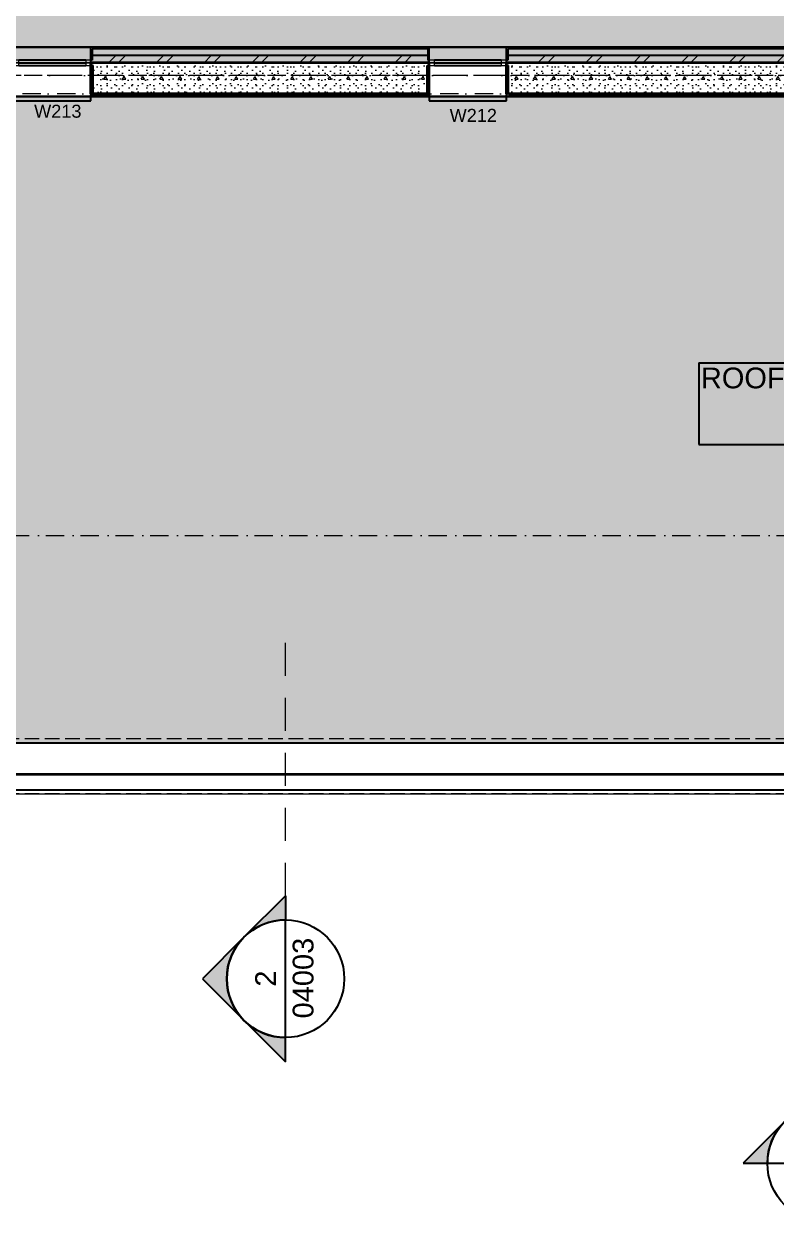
# Model space of a CAD drawing. Header units: millimetres. Extents: x -14278 to 101222, y -22378 to 34603.
# Drawn here: x 68526 to 75773, y -6258 to 5276 of the extents above; entities that cross this region are included whole.
import ezdxf
from ezdxf.enums import TextEntityAlignment as Align

# ---------------------------------------------------------------- set-up
doc = ezdxf.new("R2010")
doc.units = ezdxf.units.MM
doc.header["$MEASUREMENT"] = 0
for name, pattern in [('Dashed', [282.222223, 141.111112, -141.111112]), ('Dot & Dashed', [335.138881, 176.388884, -88.194442, 0, -70.555556]), ('Hidden Line', [195.611112, 141.111112, -54.5]), ('Long Dashed', [529.166651, 317.499995, -211.666656]), ('Wipeout_Contour', [1000, 0, -1000])]:
    doc.linetypes.add(name, pattern=pattern)
for name, color, linetype in [('A-Ee_40_20-M_GeneralFFAndEInternalFixed', 7, 'Continuous'), ('A-Zz_20_10_90-T_TextWindow', 7, 'Continuous'), ('A-Zz_60_50_30-P_MarkerElevation', 7, 'Continuous'), ('A-Zz_60_50_80-P_MarkerSection', 7, 'Continuous'), ('NewA-Ee_25_10-M_WallsExternal', 7, 'Continuous'), ('NewA-Ee_30_10-M_Roofs', 7, 'Continuous'), ('NewA-Ee_30_40-M_Floors', 7, 'Continuous'), ('NewA-SL-M_SpacesExternal', 7, 'Continuous'), ('NewA-SL-M_SpacesInternal', 7, 'Continuous'), ('NewA-Ss_30_25-M_CeilingAndSoffitSystems', 7, 'Continuous'), ('NewA-Zz_35_40_80-M_GridStructural', 7, 'Continuous'), ('NewA-Zz_50_90_00-M_GrossInternal', 7, 'Continuous'), ('NewA-Zz_60_50_90-P_VoidOpening', 7, 'Continuous')]:
    doc.layers.add(name, color=color, linetype=linetype)
doc.styles.add('GENERATED_STYLE_1', font='')
doc.styles.get('GENERATED_STYLE_1').set_extended_font_data('Arial')
pattern_1 = [(0, (59666.91, -1647.22), (0, 86.60254), [0, -50]), (0, (59691.91, -1603.92), (0, 86.60254), [0, -50])]
pattern_2 = [(45, (59666.9, -1647.22), (-229.8097, 229.8097), []), (45, (59620.95, -1601.26), (-229.8097, 229.8097), [])]
pattern_3 = [(0, (59666.9, -1647.22), (0, 311.769), [30, -150]), (0, (59756.9, -1491.34), (0, 311.769), [30, -150]), (60, (59666.9, -1647.22), (-270, 155.8846), [30, -150]), (60, (59846.9, -1647.22), (-270, 155.8846), [30, -150]), (120, (59696.9, -1647.22), (270, 155.8846), [30, -150]), (120, (59876.9, -1647.22), (270, 155.8846), [30, -150]), (0, (59666.91, -1617.224), (0, 60), [0, -60, 0, -90]), (45, (59696.91, -1617.224), (-42.4264, 42.4264), [0, -45, 0, -75])]
pattern_4 = [(45, (59666.91, -1472.224), (-55.68466, 55.68466), [0, -52.5, 0, -78.75]), (110, (59841.91, -1472.224), (74.0008, 26.9341), [0, -38.5, 0, -66.5])]

# ---------------------------------------------------------------- blocks, each defined once
blk = doc.blocks.new('Beam_9_2', base_point=(87717, -1647))
at = {"layer": 'NewA-Ee_25_10-M_WallsExternal', "linetype": 'Continuous'}
for p, q in [((87717, 4578), (68017, 4578)), ((87717, -1647), (68017, -1647))]:
    blk.add_line(p, q, dxfattribs=at)
at = {"layer": 'NewA-Ee_25_10-M_WallsExternal', "color": 251, "linetype": 'Dot & Dashed', "lineweight": 13}
blk.add_line((87717, -1647), (68017, -1647), dxfattribs=at)
blk = doc.blocks.new('Slab_29_2', base_point=(91917, 4903))
at = {"layer": 'NewA-Ee_30_40-M_Floors', "linetype": 'Continuous', "lineweight": 13}
blk.add_hatch(color=254, dxfattribs=at).paths.add_polyline_path([(91917, 4903), (91917, 11200), (94367, 11200), (94367, 13452), (59817, 13452), (59817, 4903)])
at = {"layer": 'NewA-Ee_30_40-M_Floors', "color": 6, "linetype": 'Continuous', "lineweight": 13, "flags": 128}
blk.add_lwpolyline([(91917, 4903), (59817, 4903), (59817, 13452), (94367, 13452), (94367, 11200), (91917, 11200)], close=True, dxfattribs=at)
blk = doc.blocks.new('HALL_217_37_2', base_point=(63401, 5739))
at = {"layer": 'NewA-SL-M_SpacesInternal', "color": 253, "linetype": 'Continuous', "lineweight": 13}
blk.add_line((65167, 5053), (91917, 5053), dxfattribs=at)
at = {"layer": 'NewA-SL-M_SpacesInternal', "color": 5, "lineweight": 70, "style": 'GENERATED_STYLE_1'}
for tag, height, p in [('ROOM_NAME', 200, (63401, 6047)), ('ROOM_NUMBER', 150, (63401, 5744)), ('adj_text', 150, (63401, 5508))]:
    blk.add_attdef(tag, text='', height=height, dxfattribs=at).set_placement(p, align=Align.TOP_CENTER)
blk = doc.blocks.new('ROOF OF FIRST FLOOR_Roof-1_48_2', base_point=(76647, 1660))
at = {"layer": 'NewA-SL-M_SpacesExternal', "color": 253, "linetype": 'Continuous', "lineweight": 13}
for p, q in [((88100, 4578), (65642, 4578)), ((67527, -2137), (75867, -2137))]:
    blk.add_line(p, q, dxfattribs=at)
at = {"layer": 'NewA-SL-M_SpacesExternal', "linetype": 'Continuous'}
for p, q in [((75030, 2014), (75030, 1700)), ((75030, 2014), (78264, 2014)), ((75030, 1700), (75030, 1464)), ((75030, 1464), (75030, 1228)), ((75030, 1228), (78264, 1228))]:
    blk.add_line(p, q, dxfattribs=at)
at = {"layer": 'NewA-SL-M_SpacesExternal', "color": 5, "lineweight": 70, "style": 'GENERATED_STYLE_1'}
for tag, height, p in [('ROOM_NAME', 200, (76647, 1968)), ('ROOM_NUMBER', 150, (76647, 1665)), ('adj_text', 150, (76647, 1430))]:
    blk.add_attdef(tag, text='', height=height, dxfattribs=at).set_placement(p, align=Align.TOP_CENTER)
blk = doc.blocks.new('Slab_46_2', base_point=(91917, 5053))
at = {"layer": 'NewA-Ss_30_25-M_CeilingAndSoffitSystems', "linetype": 'Continuous', "lineweight": 0}
blk.add_hatch(color=255, dxfattribs=at).paths.add_polyline_path([(91917, 5053), (91917, 6348), (63640, 6348), (63640, 8809), (62340, 8809), (62340, 5048)])
at = {"layer": 'NewA-Ss_30_25-M_CeilingAndSoffitSystems', "color": 6, "linetype": 'Continuous', "lineweight": 13, "flags": 128}
blk.add_lwpolyline([(91917, 5053), (62340, 5048), (62340, 8809), (63640, 8809), (63640, 6348), (91917, 6348)], close=True, dxfattribs=at)
blk = doc.blocks.new('Window 19_4')
at = {"layer": 'NewA-Ee_25_10-M_WallsExternal', "linetype": 'Continuous'}
for p, q in [((-372, 300), (-372, 340)), ((-372, 340), (372, 340)), ((372, 340), (372, 300)), ((-322, 0), (322, 0)), ((-372, -25), (-372, -50)), ((-322, -25), (322, -25)), ((322, -50), (-322, -50)), ((372, -25), (372, -50)), ((-372, -175), (372, -175))]:
    blk.add_line(p, q, dxfattribs=at)
at = {"layer": 'NewA-Ee_25_10-M_WallsExternal', "linetype": 'Dashed'}
blk.add_line((-372, 300), (372, 300), dxfattribs=at)
at = {"layer": 'NewA-Ee_25_10-M_WallsExternal', "color": 24, "linetype": 'Continuous', "lineweight": 13}
for p, q in [((-372, 0), (-322, 0)), ((-322, 0), (-322, -50)), ((322, -50), (322, 0)), ((322, 0), (372, 0)), ((-322, -50), (-372, -50)), ((372, -50), (322, -50))]:
    blk.add_line(p, q, dxfattribs=at)
at = {"layer": 'NewA-Ee_25_10-M_WallsExternal', "color": 92, "linetype": 'Continuous', "lineweight": 35}
for p, q in [((-372, 0), (-372, -25)), ((372, 0), (372, -25))]:
    blk.add_line(p, q, dxfattribs=at)
blk = doc.blocks.new('Wall_71_2', base_point=(94517, 4903))
at = {"layer": 'NewA-Ee_25_10-M_WallsExternal', "linetype": 'Continuous', "lineweight": 13}
h = blk.add_hatch(dxfattribs=at)
h.set_pattern_fill('Plaster_0002', color=6, style=0, pattern_type=2)
h.set_pattern_definition(pattern_1)
h.paths.add_polyline_path([(69185, 5053), (69172, 5053), (69172, 4928), (69185, 4928)])
h = blk.add_hatch(dxfattribs=at)
h.set_pattern_fill('Insulation_0002', color=6, style=0, pattern_type=2)
h.set_pattern_definition(pattern_2)
h.paths.add_polyline_path([(69172, 4903), (72431, 4903), (72431, 4928), (72418, 4928), (72418, 4973), (69185, 4973), (69185, 4928), (69172, 4928)])
h = blk.add_hatch(dxfattribs=at)
h.set_pattern_fill('Plaster_0002', color=6, style=0, pattern_type=2)
h.set_pattern_definition(pattern_1)
h.paths.add_polyline_path([(69185, 5037), (72418, 5037), (72418, 5053), (69185, 5053)])
h = blk.add_hatch(dxfattribs=at)
h.set_pattern_fill('Plaster_0002', color=6, style=0, pattern_type=2)
h.set_pattern_definition(pattern_1)
h.paths.add_polyline_path([(72418, 5053), (72418, 4928), (72431, 4928), (72431, 5053)])
h = blk.add_hatch(dxfattribs=at)
h.set_pattern_fill('Plaster_0002', color=6, style=0, pattern_type=2)
h.set_pattern_definition(pattern_1)
h.paths.add_polyline_path([(73188, 5053), (73175, 5053), (73175, 4928), (73188, 4928)])
h = blk.add_hatch(dxfattribs=at)
h.set_pattern_fill('Insulation_0002', color=6, style=0, pattern_type=2)
h.set_pattern_definition(pattern_2)
h.paths.add_polyline_path([(73188, 4928), (73175, 4928), (73175, 4903), (76434, 4903), (76434, 4928), (76421, 4928), (76421, 4973), (73188, 4973)])
h = blk.add_hatch(dxfattribs=at)
h.set_pattern_fill('Plaster_0002', color=6, style=0, pattern_type=2)
h.set_pattern_definition(pattern_1)
h.paths.add_polyline_path([(76421, 5053), (73188, 5053), (73188, 5037), (76421, 5037)])
h = blk.add_hatch(dxfattribs=at)
h.set_pattern_fill('Structural_Concrete_0002', color=6, style=0, pattern_type=2)
h.set_pattern_definition(pattern_3)
h.paths.add_polyline_path([(69172, 4903), (69172, 4878), (69192, 4878), (69192, 4603), (72411, 4603), (72411, 4878), (72431, 4878), (72431, 4903)])
h = blk.add_hatch(dxfattribs=at)
h.set_pattern_fill('Render_0002', color=6, style=0, pattern_type=2)
h.set_pattern_definition(pattern_4)
h.paths.add_polyline_path([(69192, 4578), (69192, 4878), (69172, 4878), (69172, 4578)])
h = blk.add_hatch(dxfattribs=at)
h.set_pattern_fill('Render_0002', color=6, style=0, pattern_type=2)
h.set_pattern_definition(pattern_4)
h.paths.add_polyline_path([(72411, 4578), (72431, 4578), (72431, 4878), (72411, 4878)])
h = blk.add_hatch(dxfattribs=at)
h.set_pattern_fill('Structural_Concrete_0002', color=6, style=0, pattern_type=2)
h.set_pattern_definition(pattern_3)
h.paths.add_polyline_path([(73175, 4903), (73175, 4878), (73195, 4878), (73195, 4603), (76414, 4603), (76414, 4878), (76434, 4878), (76434, 4903)])
h = blk.add_hatch(dxfattribs=at)
h.set_pattern_fill('Render_0002', color=6, style=0, pattern_type=2)
h.set_pattern_definition(pattern_4)
h.paths.add_polyline_path([(73195, 4578), (73195, 4878), (73175, 4878), (73175, 4578)])
h = blk.add_hatch(dxfattribs=at)
h.set_pattern_fill('Render_0002', color=6, style=0, pattern_type=2)
h.set_pattern_definition(pattern_4)
h.paths.add_polyline_path([(72411, 4598), (69192, 4598), (69192, 4578), (72411, 4578)])
h = blk.add_hatch(dxfattribs=at)
h.set_pattern_fill('Render_0002', color=6, style=0, pattern_type=2)
h.set_pattern_definition(pattern_4)
h.paths.add_polyline_path([(76414, 4598), (73195, 4598), (73195, 4578), (76414, 4578)])
at = {"layer": 'NewA-Ee_25_10-M_WallsExternal', "linetype": 'Continuous'}
for p, q in [((69185, 5053), (69172, 5053)), ((69172, 4928), (69172, 5053)), ((69172, 5037), (69172, 5053)), ((69172, 4973), (69172, 5037)), ((69172, 4928), (69172, 4973)), ((72418, 5037), (69185, 5037)), ((69185, 5037), (69185, 4928)), ((72418, 4973), (69185, 4973)), ((72418, 5053), (72431, 5053)), ((72418, 5037), (72418, 4928)), ((72431, 4928), (72431, 5053)), ((72431, 5037), (72431, 5053)), ((72431, 4973), (72431, 5037)), ((72431, 4928), (72431, 4973)), ((73188, 5053), (73175, 5053)), ((73175, 4928), (73175, 5053)), ((73175, 5037), (73175, 5053)), ((73175, 4973), (73175, 5037)), ((73175, 4928), (73175, 4973)), ((76421, 5037), (73188, 5037)), ((73188, 5037), (73188, 4928)), ((76421, 4973), (73188, 4973)), ((69185, 4928), (69172, 4928)), ((69172, 4903), (69172, 4928)), ((69192, 4878), (69172, 4878)), ((69172, 4878), (69172, 4578)), ((69192, 4598), (69192, 4878)), ((72411, 4878), (72431, 4878)), ((72411, 4598), (72411, 4878)), ((72418, 4928), (72431, 4928)), ((72431, 4903), (72431, 4928)), ((72431, 4878), (72431, 4578)), ((73188, 4928), (73175, 4928)), ((73175, 4903), (73175, 4928)), ((73195, 4878), (73175, 4878)), ((73175, 4878), (73175, 4578)), ((73195, 4598), (73195, 4878)), ((69172, 4578), (69172, 4598)), ((69192, 4578), (69172, 4578)), ((72411, 4598), (69192, 4598)), ((72411, 4578), (72431, 4578)), ((72431, 4578), (72431, 4598)), ((73175, 4578), (73175, 4598)), ((73195, 4578), (73175, 4578)), ((76414, 4598), (73195, 4598))]:
    blk.add_line(p, q, dxfattribs=at)
at = {"layer": 'NewA-Ee_25_10-M_WallsExternal', "color": 92, "linetype": 'Continuous', "lineweight": 35}
for p, q in [((72431, 4903), (69172, 4903)), ((69172, 4878), (69172, 4903)), ((69172, 4603), (69172, 4878)), ((72431, 4878), (72431, 4903)), ((72431, 4603), (72431, 4878)), ((76434, 4903), (73175, 4903)), ((73175, 4878), (73175, 4903)), ((73175, 4603), (73175, 4878)), ((72411, 4603), (69192, 4603)), ((76414, 4603), (73195, 4603))]:
    blk.add_line(p, q, dxfattribs=at)
at = {"layer": 'NewA-Ee_25_10-M_WallsExternal', "linetype": 'Continuous', "flags": 128}
for points in [[(72418, 5053), (69185, 5053)], [(76421, 5053), (73188, 5053)], [(69192, 4578), (72411, 4578)], [(73195, 4578), (76414, 4578)]]:
    blk.add_lwpolyline(points, dxfattribs=at)
at = {"layer": 'NewA-Ee_25_10-M_WallsExternal', "linetype": 'Continuous', "xscale": -1, "zscale": 1000, "rotation": 180}
for p in [(68800, 4878), (72803, 4878)]:
    blk.add_blockref('Window 19_4', p, dxfattribs=at)
blk = doc.blocks.new('Wall_73_2', base_point=(68017, -1647))
at = {"color": 254, "linetype": 'Wipeout_Contour', "lineweight": 0, "ltscale": 287558.372528}
blk.add_wipeout([(75867, -1647), (68017, -1647), (67717, -1947), (75867, -1947)], dxfattribs=at).dxf.layer = 'NewA-Ee_25_10-M_WallsExternal'
at = {"layer": 'NewA-Ee_25_10-M_WallsExternal', "linetype": 'Continuous', "flags": 128}
blk.add_lwpolyline([(75867, -1647), (68017, -1647)], dxfattribs=at)
at = {"color": 254, "linetype": 'Wipeout_Contour', "lineweight": 0, "ltscale": 287127.779694}
blk.add_wipeout([(75867, -1952), (67712, -1952), (67567, -2097), (75867, -2097)], dxfattribs=at).dxf.layer = 'NewA-Ee_25_10-M_WallsExternal'
at = {"layer": 'NewA-Ee_25_10-M_WallsExternal', "linetype": 'Continuous'}
for p, q in [((75867, -1952), (67712, -1952)), ((75867, -1947), (67717, -1947))]:
    blk.add_line(p, q, dxfattribs=at)
at = {"layer": 'NewA-Ee_25_10-M_WallsExternal', "linetype": 'Continuous', "flags": 128}
for points in [[(75867, -1972), (75867, -2097)], [(67567, -2097), (75867, -2097)]]:
    blk.add_lwpolyline(points, dxfattribs=at)
blk = doc.blocks.new('Standard grid marker_2')
at = {"layer": 'NewA-Zz_35_40_80-M_GridStructural', "color": 6, "linetype": 'Dot & Dashed', "lineweight": 13}
blk.add_line((1000, 0), (40176, 0), dxfattribs=at)
at = {"layer": 'NewA-Zz_35_40_80-M_GridStructural', "style": 'GENERATED_STYLE_1'}
blk.add_attdef('AC_MarkerText_1', text='', height=250, dxfattribs=at).set_placement((41426, 14), align=Align.MIDDLE_CENTER)
blk = doc.blocks.new('Standard grid marker_4')
at = {"layer": 'NewA-Zz_35_40_80-M_GridStructural', "color": 6, "linetype": 'Dot & Dashed', "lineweight": 13}
blk.add_line((1000, 0), (40176, 0), dxfattribs=at)
blk = doc.blocks.new('Beam_15_2', base_point=(75912, -1647))
at = {"layer": 'NewA-Ee_25_10-M_WallsExternal', "color": 6, "linetype": 'Hidden Line', "lineweight": 13}
for p, q in [((75912, -1605), (68059, -1605)), ((75912, -2137), (67527, -2137))]:
    blk.add_line(p, q, dxfattribs=at)
at = {"layer": 'NewA-Ee_25_10-M_WallsExternal', "color": 251, "linetype": 'Dot & Dashed', "lineweight": 13}
blk.add_line((75912, -1647), (68017, -1647), dxfattribs=at)
blk = doc.blocks.new('Beam_16_2', base_point=(94517, 4903))
at = {"layer": 'NewA-Ee_30_10-M_Roofs', "color": 251, "linetype": 'Dot & Dashed', "lineweight": 13}
blk.add_line((94517, 4903), (59667, 4903), dxfattribs=at)
at = {"layer": 'NewA-Ee_30_10-M_Roofs', "color": 6, "linetype": 'Hidden Line', "lineweight": 13}
blk.add_line((94517, 4903), (59667, 4903), dxfattribs=at)
blk = doc.blocks.new('Cutting Plane_14_2', base_point=(71047, -3916))
at = {"layer": 'A-Zz_60_50_80-P_MarkerSection', "linetype": 'Continuous'}
for points in [[(71047, -3116), (71047, -3351, 0.198912), (70647, -3516)], [(70647, -4316, -0.414214), (70647, -3516), (70247, -3916)], [(71047, -4716), (71047, -4482, -0.198912), (70647, -4316)]]:
    blk.add_hatch(color=256, dxfattribs=at).paths.add_polyline_path(points)
at = {"layer": 'A-Zz_60_50_80-P_MarkerSection', "color": 6, "linetype": 'Long Dashed', "lineweight": 13}
blk.add_line((71047, -3116), (71047, -504), dxfattribs=at)
at = {"layer": 'A-Zz_60_50_80-P_MarkerSection', "linetype": 'Continuous'}
for p, q in [((70647, -3516), (71047, -3116)), ((71047, -3116), (71047, -3351)), ((71047, -4482), (71047, -3351)), ((70647, -3516), (70247, -3916)), ((70247, -3916), (70647, -4316)), ((70647, -4316), (71047, -4716)), ((71047, -4716), (71047, -4482))]:
    blk.add_line(p, q, dxfattribs=at)
blk.add_circle((71047, -3916), 566, dxfattribs=at)
for start, end in [(90, 135), (135, 225), (225, 270)]:
    blk.add_arc((71047, -3916), 566, start, end, dxfattribs=at)
at = {"layer": 'A-Zz_60_50_80-P_MarkerSection', "char_height": 200, "attachment_point": 7, "rotation": 90, "style": 'GENERATED_STYLE_1'}
for s, insert in [('\\A1;{\\fArial|b0|i0|c0|p34;04003}', (71319, -4298)), ('\\A1;{\\fArial|b0|i0|c0|p34;2}', (70955, -3992))]:
    blk.add_mtext(s, dxfattribs=dict(at, insert=insert))
blk = doc.blocks.new('Elevation_8_2', base_point=(51854, -5693))
at = {"layer": 'A-Zz_60_50_30-P_MarkerElevation', "linetype": 'Continuous'}
for points in [[(75855, -5293, -0.414214), (76655, -5293), (76255, -4893)], [(75455, -5693), (75690, -5693, -0.198912), (75855, -5293)], [(77055, -5693), (76821, -5693, 0.198912), (76655, -5293)]]:
    blk.add_hatch(color=256, dxfattribs=at).paths.add_polyline_path(points)
for p, q in [((76255, -4893), (75855, -5293)), ((76655, -5293), (76255, -4893)), ((75855, -5293), (75455, -5693)), ((76655, -5293), (77055, -5693)), ((75455, -5693), (75690, -5693)), ((75690, -5693), (76821, -5693)), ((77055, -5693), (76821, -5693))]:
    blk.add_line(p, q, dxfattribs=at)
blk.add_circle((76255, -5693), 566, dxfattribs=at)
for start, end in [(45, 135), (135, 180), (0, 45)]:
    blk.add_arc((76255, -5693), 566, start, end, dxfattribs=at)
at = {"layer": 'A-Zz_60_50_30-P_MarkerElevation', "char_height": 200, "attachment_point": 7, "style": 'GENERATED_STYLE_1'}
for s, insert in [('\\A1;{\\fArial|b0|i0|c0|p34;3}', (76179, -5605)), ('\\A1;{\\fArial|b0|i0|c0|p34;03001}', (75874, -5965))]:
    blk.add_mtext(s, dxfattribs=dict(at, insert=insert))
blk = doc.blocks.new('Label_156_2', base_point=(72431, 4538))
at = {"layer": 'A-Zz_20_10_90-T_TextWindow', "insert": (72856, 4459), "char_height": 125, "attachment_point": 2, "style": 'GENERATED_STYLE_1'}
blk.add_mtext('\\fArial|b0|i0|c0|p34;W212\\fArial|b0|i0|c0|p34;\\fArial|b0|i0|c0|p34;\\fArial|b0|i0|c0|p34;\\fArial|b0|i0|c0|p34;\\fArial|b0|i0|c0|p34;\\fArial|b0|i0|c0|p34;\\fArial|b0|i0|c0|p34;\\fArial|b0|i0|c0|p34;\\fArial|b0|i0|c0|p34;\\fArial|b0|i0|c0|p34;\\fArial|b0|i0|c0|p34;\\fArial|b0|i0|c0|p34;\\fArial|b0|i0|c0|p34;\\fArial|b0|i0|c0|p34;\\fArial|b0|i0|c0|p34;\\fArial|b0|i0|c0|p34;\\fArial|b0|i0|c0|p34;\\fArial|b0|i0|c0|p34;\\fArial|b0|i0|c0|p34;\\fArial|b0|i0|c0|p34;\\fArial|b0|i0|c0|p34;\\fArial|b0|i0|c0|p34;\\fArial|b0|i0|c0|p34;\\fArial|b0|i0|c0|p34;\\fArial|b0|i0|c0|p34;\\fArial|b0|i0|c0|p34;\\fArial|b0|i0|c0|p34;\\fArial|b0|i0|c0|p34;\\fArial|b0|i0|c0|p34;}', dxfattribs=at)
blk = doc.blocks.new('Label_157_2', base_point=(68428, 4578))
at = {"layer": 'A-Zz_20_10_90-T_TextWindow', "insert": (68853, 4499), "char_height": 125, "attachment_point": 2, "style": 'GENERATED_STYLE_1'}
blk.add_mtext('\\fArial|b0|i0|c0|p34;W213\\fArial|b0|i0|c0|p34;\\fArial|b0|i0|c0|p34;\\fArial|b0|i0|c0|p34;\\fArial|b0|i0|c0|p34;\\fArial|b0|i0|c0|p34;\\fArial|b0|i0|c0|p34;\\fArial|b0|i0|c0|p34;\\fArial|b0|i0|c0|p34;\\fArial|b0|i0|c0|p34;\\fArial|b0|i0|c0|p34;\\fArial|b0|i0|c0|p34;\\fArial|b0|i0|c0|p34;\\fArial|b0|i0|c0|p34;\\fArial|b0|i0|c0|p34;\\fArial|b0|i0|c0|p34;\\fArial|b0|i0|c0|p34;\\fArial|b0|i0|c0|p34;\\fArial|b0|i0|c0|p34;\\fArial|b0|i0|c0|p34;\\fArial|b0|i0|c0|p34;\\fArial|b0|i0|c0|p34;\\fArial|b0|i0|c0|p34;\\fArial|b0|i0|c0|p34;\\fArial|b0|i0|c0|p34;\\fArial|b0|i0|c0|p34;\\fArial|b0|i0|c0|p34;\\fArial|b0|i0|c0|p34;\\fArial|b0|i0|c0|p34;\\fArial|b0|i0|c0|p34;}', dxfattribs=at)
blk = doc.blocks.new('Beam_18_2', base_point=(94517, 4779))
at = {"layer": 'NewA-Zz_60_50_90-P_VoidOpening', "color": 251, "linetype": 'Dot & Dashed', "lineweight": 13}
blk.add_line((94517, 4779), (59667, 4779), dxfattribs=at)
at = {"layer": 'NewA-Zz_60_50_90-P_VoidOpening', "color": 6, "linetype": 'Hidden Line', "lineweight": 13}
blk.add_line((94517, 4779), (59667, 4779), dxfattribs=at)

msp = doc.modelspace()

# ---------------------------------------------------------------- hatches: boundary and pattern name
at = {"layer": 'A-Ee_40_20-M_GeneralFFAndEInternalFixed', "linetype": 'Continuous', "lineweight": 13}
msp.add_hatch(color=9, dxfattribs=at).paths.add_polyline_path([(65641.8, 4577.9), (87716.9, 4577.9), (87716.9, -1647.2), (68016.9, -1647.2), (68016.9, 1444.5), (65641.8, 1444.5)])
at = {"layer": 'NewA-Zz_50_90_00-M_GrossInternal', "linetype": 'Continuous', "lineweight": 140}
msp.add_hatch(color=1, dxfattribs=at).paths.add_polyline_path([(59817.2, 13452.5), (94366.6, 13452.5), (94366.6, 5053.1), (65166.6, 5053.1), (65166.6, 503.1), (61717.2, 503.1), (61717.2, 5053.1), (59817.2, 5053.1)])

# ---------------------------------------------------------------- linework, layer by layer
at = {"layer": 'A-Ee_40_20-M_GeneralFFAndEInternalFixed', "linetype": 'Continuous', "flags": 128}
msp.add_lwpolyline([(65641.8, 4577.9), (87716.9, 4577.9), (87716.9, -1647.2), (68016.9, -1647.2), (68016.9, 1444.5), (65641.8, 1444.5)], close=True, dxfattribs=at)
at = {"layer": 'NewA-Zz_50_90_00-M_GrossInternal', "linetype": 'Continuous', "flags": 128}
msp.add_lwpolyline([(59817.2, 13452.5), (94366.6, 13452.5), (94366.6, 5053.1), (65166.6, 5053.1), (65166.6, 503.1), (61717.2, 503.1), (61717.2, 5053.1), (59817.2, 5053.1)], close=True, dxfattribs=at)

# ---------------------------------------------------------------- block references
at = {"layer": 'A-Zz_20_10_90-T_TextWindow', "color": 6, "linetype": 'Continuous', "lineweight": 13}
for name, p in [('Label_157_2', (68427.6, 4577.9)), ('Label_156_2', (72430.9, 4537.9))]:
    msp.add_blockref(name, p, dxfattribs=at)
at = {"layer": 'A-Zz_60_50_30-P_MarkerElevation', "color": 82, "lineweight": 13}
msp.add_blockref('Elevation_8_2', (51854.3, -5692.7), dxfattribs=at)
at = {"layer": 'NewA-Ee_25_10-M_WallsExternal', "color": 92, "lineweight": 35}
msp.add_blockref('Wall_71_2', (94516.9, 4902.8), dxfattribs=at)
at = {"layer": 'NewA-Ee_25_10-M_WallsExternal', "color": 6, "lineweight": 13}
msp.add_blockref('Beam_9_2', (87716.9, -1647.2), dxfattribs=at)
at = {"layer": 'NewA-Ee_30_10-M_Roofs', "color": 6, "lineweight": 13}
msp.add_blockref('Beam_16_2', (94516.9, 4902.8), dxfattribs=at)
at = {"layer": 'NewA-Ee_30_40-M_Floors', "color": 6, "linetype": 'Continuous', "lineweight": 13}
msp.add_blockref('Slab_29_2', (91916.9, 4903.2), dxfattribs=at)
at = {"layer": 'NewA-SL-M_SpacesExternal', "linetype": 'Continuous'}
ref = msp.add_blockref('ROOF OF FIRST FLOOR_Roof-1_48_2', (76647.1, 1660.5), dxfattribs=at)
ref.add_attrib('ROOM_NAME', 'ROOF OF FIRST FLOOR', dxfattribs={"color": 5, "lineweight": 70, "height": 200, "style": 'GENERATED_STYLE_1'}).set_placement((76647.1, 1968.3), align=Align.TOP_CENTER)
at = {"layer": 'NewA-SL-M_SpacesInternal', "linetype": 'Continuous'}
msp.add_blockref('HALL_217_37_2', (63400.9, 5738.7), dxfattribs=at)
at = {"layer": 'NewA-Ss_30_25-M_CeilingAndSoffitSystems', "color": 6, "linetype": 'Continuous', "lineweight": 13}
msp.add_blockref('Slab_46_2', (91916.9, 5053.1), dxfattribs=at)
at = {"layer": 'NewA-Zz_35_40_80-M_GridStructural', "color": 1, "linetype": 'Continuous', "lineweight": 18, "zscale": 1000}
for p in [(58014.6, 4902.8), (58014.6, 352.8)]:
    msp.add_blockref('Standard grid marker_2', p, dxfattribs=at)
at = {"layer": 'NewA-Zz_35_40_80-M_GridStructural', "color": 1, "linetype": 'Continuous', "lineweight": 18, "zscale": 1000, "rotation": 180}
msp.add_blockref('Standard grid marker_4', (99190.2, 4602.8), dxfattribs=at)
at = {"layer": 'NewA-Zz_60_50_90-P_VoidOpening', "color": 6, "lineweight": 13}
msp.add_blockref('Beam_18_2', (94516.9, 4779.5), dxfattribs=at)

# ---------------------------------------------------------------- next in the draw order: block references
at = {"layer": 'NewA-Ee_25_10-M_WallsExternal', "color": 92, "lineweight": 35}
msp.add_blockref('Wall_73_2', (68016.9, -1647.2), dxfattribs=at)

# ---------------------------------------------------------------- next in the draw order: block references
at = {"layer": 'A-Zz_60_50_80-P_MarkerSection', "color": 6, "lineweight": 13}
msp.add_blockref('Cutting Plane_14_2', (71046.6, -3916.2), dxfattribs=at)
at = {"layer": 'NewA-Ee_25_10-M_WallsExternal', "color": 6, "lineweight": 13}
msp.add_blockref('Beam_15_2', (75912.2, -1647.2), dxfattribs=at)
at = {"layer": 'NewA-Zz_35_40_80-M_GridStructural', "color": 1, "linetype": 'Continuous', "lineweight": 18, "zscale": 1000}
msp.add_blockref('Standard grid marker_2', (58014.6, -1647.2), dxfattribs=at)
at = {"layer": 'NewA-Zz_35_40_80-M_GridStructural', "color": 1, "linetype": 'Continuous', "lineweight": 18, "zscale": 1000, "rotation": 180}
msp.add_blockref('Standard grid marker_4', (99190.2, -1947.2), dxfattribs=at)

doc.saveas('drawing.dxf')
